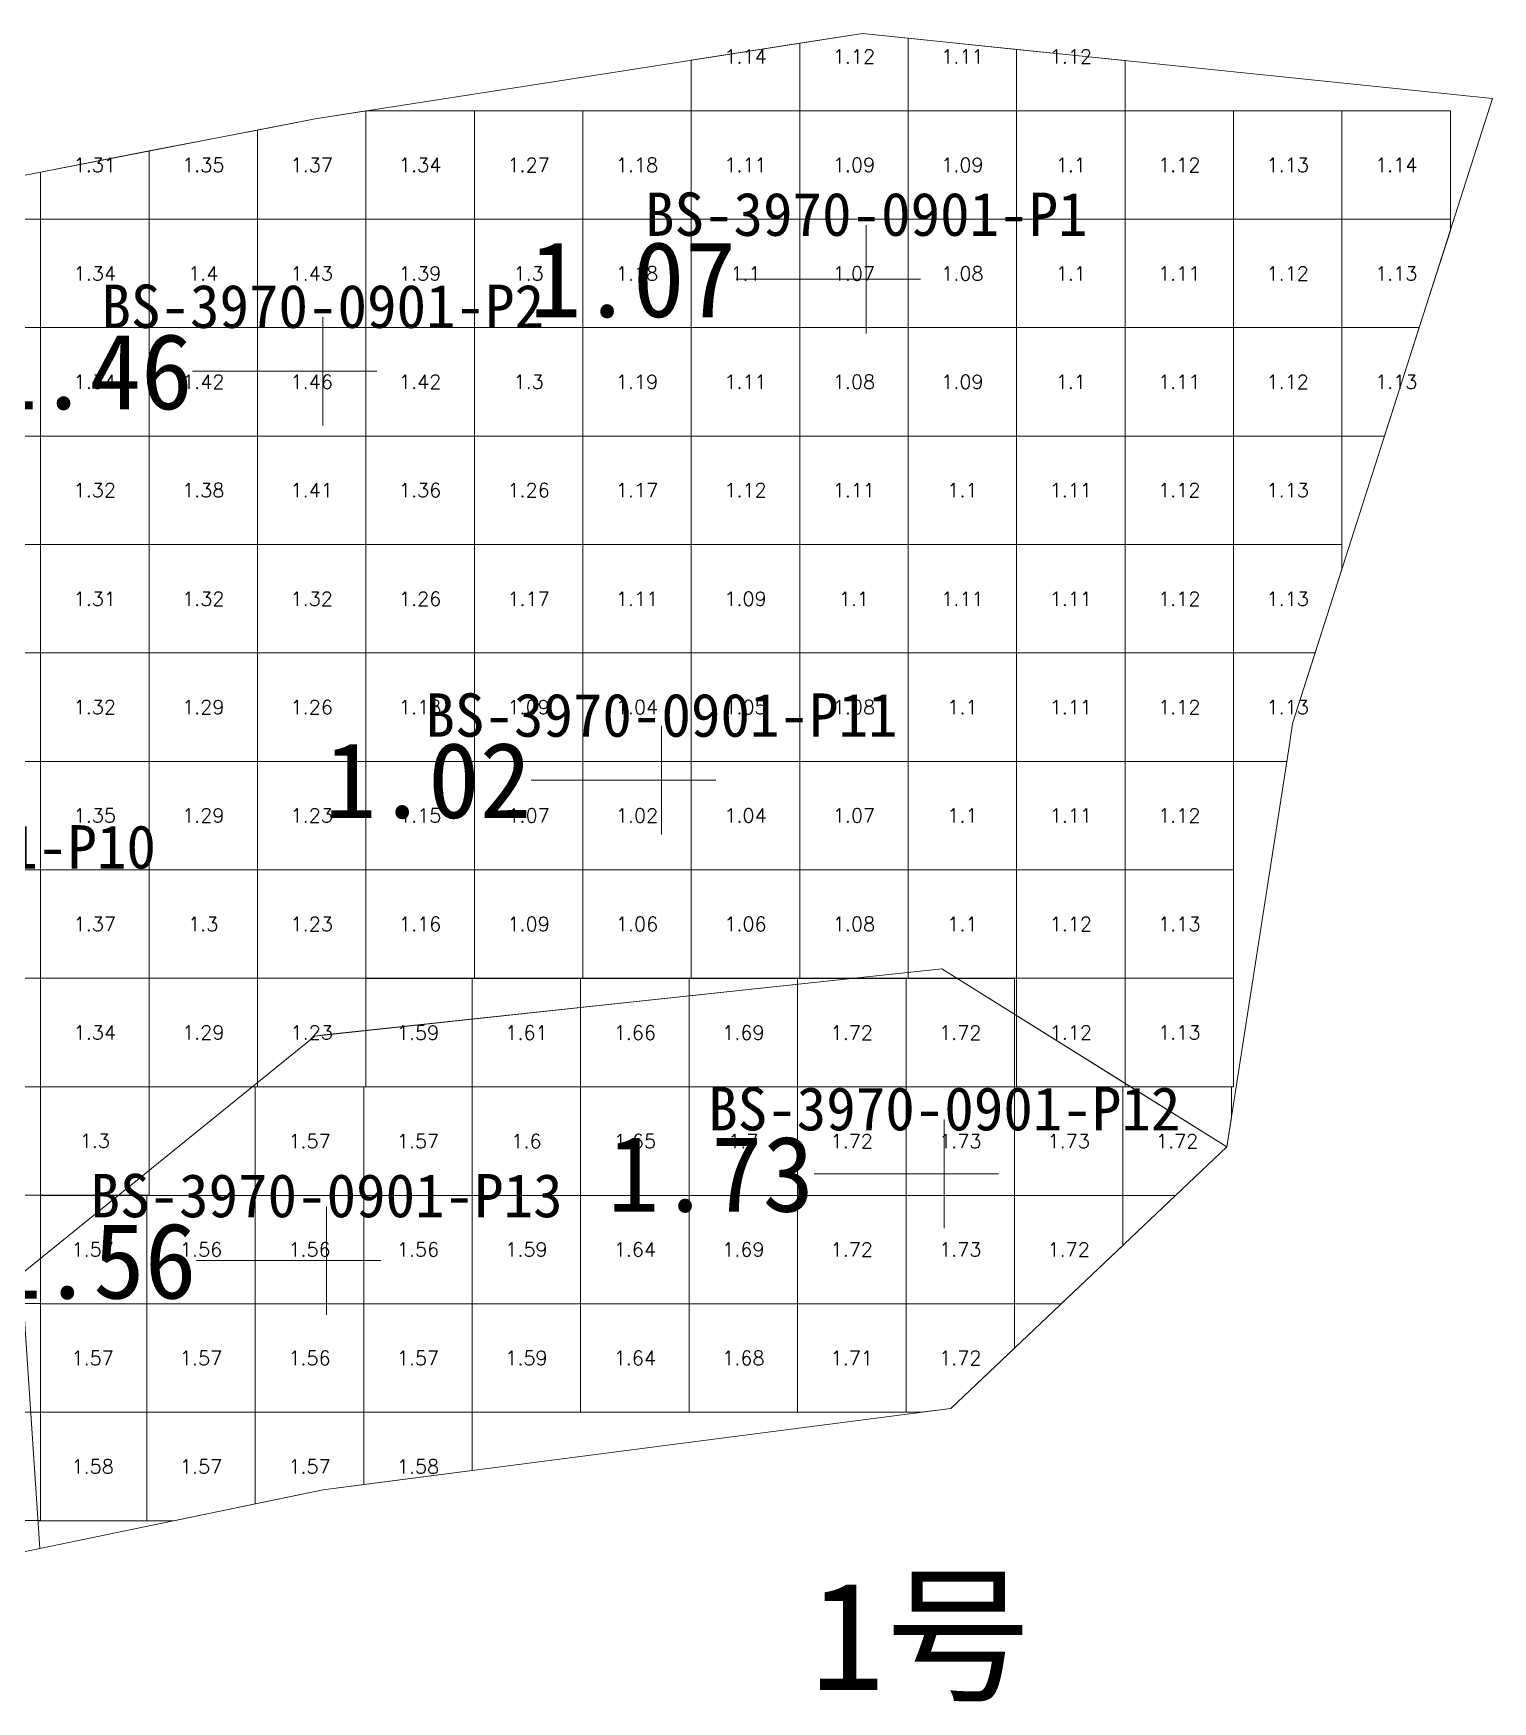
# Model space of a CAD drawing. Header units: inches. Extents: x 469937.7 to 469980.6, y 4349683.5 to 4349704.7.
# Drawn here: x 469967.13 to 469980.59, y 4349689.26 to 4349704.65 of the extents above; entities that cross this region are included whole.
import ezdxf
from ezdxf.enums import TextEntityAlignment as Align

# ---------------------------------------------------------------- set-up
doc = ezdxf.new("R2010")
doc.units = ezdxf.units.IN
doc.header["$MEASUREMENT"] = 0
for name, color, linetype, lineweight in [('1.000-1.500', 7, 'Continuous', 0), ('1.500-3.000', 7, 'Continuous', 0), ('孔口文字', 7, 'Continuous', 0), ('点', 7, 'Continuous', 0), ('爆区方格网', 7, 'Continuous', 0), ('线条', 7, 'Continuous', 0), ('钻孔', 7, 'Continuous', 0)]:
    doc.layers.add(name, color=color, linetype=linetype, lineweight=lineweight)
doc.styles.add('3dmine_textStyle_1', font='txt.shx', dxfattribs={"height": 1, "bigfont": 'gbcbig.shx'})
doc.styles.add('3dmine_textStyle_2', font='宋体.ttf', dxfattribs={"height": 1})
doc.styles.add('3dmine_textStyle_3', font='simsunb.ttf', dxfattribs={"height": 1})

msp = doc.modelspace()

# ---------------------------------------------------------------- hatches: boundary and pattern name
at = {"layer": '钻孔', "linetype": 'Continuous', "lineweight": 0, "true_color": 0x0000ff, "extrusion": (0, 1, 0)}
for points in [[(-469975.811, 3960.082), (-469974.811, 3960.082), (-469974.811, 3970.082), (-469975.811, 3970.082)], [(-469970.799, 3959.985), (-469969.799, 3959.985), (-469969.799, 3969.985), (-469970.799, 3969.985)], [(-469973.922, 3959.964), (-469972.922, 3959.964), (-469972.922, 3969.964), (-469973.922, 3969.964)]]:
    msp.add_hatch(color=5, dxfattribs=at).paths.add_polyline_path(points, flags=0)
at = {"layer": '钻孔', "linetype": 'Continuous', "lineweight": 0, "true_color": 0xff0000, "extrusion": (0, 1, 0)}
for points in [[(-469976.53, 3960.001), (-469975.53, 3960.001), (-469975.53, 3970.001), (-469976.53, 3970.001)], [(-469970.834, 3960.114), (-469969.834, 3960.114), (-469969.834, 3970.114), (-469970.834, 3970.114)]]:
    msp.add_hatch(color=1, dxfattribs=at).paths.add_polyline_path(points, flags=0)

# ---------------------------------------------------------------- linework, layer by layer
at = {"layer": '1.000-1.500', "color": 5, "linetype": 'Continuous', "lineweight": 0, "true_color": 0x0000ff}
msp.add_lwpolyline([(469980.586, 4349704.045), (469978.742, 4349698.281), (469978.712, 4349698.088), (469978.134, 4349694.377), (469976.821, 4349695.198), (469975.507, 4349696.019), (469969.813, 4349695.41), (469969.727, 4349695.4), (469967.021, 4349693.208), (469967.03, 4349693.066), (469967.189, 4349690.675), (469963.589, 4349689.93), (469959.281, 4349692.782), (469961.312, 4349695.804), (469960.559, 4349696.43), (469955.176, 4349700.908), (469959.333, 4349701.779), (469963.489, 4349702.65), (469966.331, 4349703.2), (469966.61, 4349703.254), (469969.73, 4349703.858), (469971.924, 4349704.201), (469974.777, 4349704.646), (469980.586, 4349704.045)], dxfattribs=at)
at = {"layer": '1.500-3.000', "color": 1, "linetype": 'Continuous', "lineweight": 0, "true_color": 0xff0000}
msp.add_lwpolyline([(469978.134, 4349694.377), (469975.589, 4349691.966), (469972.978, 4349691.627), (469972.696, 4349691.591), (469969.803, 4349691.216), (469967.189, 4349690.675), (469967.021, 4349693.208), (469969.727, 4349695.4), (469972.407, 4349695.687), (469975.507, 4349696.019), (469978.134, 4349694.377)], dxfattribs=at)
at = {"layer": '点', "color": 138, "linetype": 'Continuous', "lineweight": 0, "true_color": 0x004c4c}
for points, elevation in [([(469974.811, 4349701.879), (469974.811, 4349702.879)], 3970.082), ([(469975.311, 4349702.379), (469974.311, 4349702.379)], 3970.082), ([(469969.799, 4349701.03), (469969.799, 4349702.03)], 3969.985), ([(469970.299, 4349701.53), (469969.299, 4349701.53)], 3969.985), ([(469972.922, 4349697.26), (469972.922, 4349698.26)], 3969.964), ([(469973.422, 4349697.76), (469972.422, 4349697.76)], 3969.964), ([(469975.53, 4349693.63), (469975.53, 4349694.63)], 3970.001), ([(469976.03, 4349694.13), (469975.03, 4349694.13)], 3970.001), ([(469969.834, 4349692.829), (469969.834, 4349693.829)], 3970.114), ([(469970.334, 4349693.329), (469969.334, 4349693.329)], 3970.114)]:
    msp.add_lwpolyline(points, dxfattribs=dict(at, elevation=elevation))
at = {"layer": '爆区方格网', "color": 5, "linetype": 'Continuous', "lineweight": 0, "true_color": 0x0000ff, "elevation": 3969.867}
for points in [[(469974.197, 4349703.933), (469973.197, 4349703.933), (469973.197, 4349704.4), (469974.197, 4349704.556), (469974.197, 4349703.933)], [(469975.197, 4349704.603), (469975.197, 4349703.933), (469974.197, 4349703.933), (469974.197, 4349704.556), (469974.777, 4349704.646), (469975.197, 4349704.603)], [(469976.197, 4349704.499), (469976.197, 4349703.933), (469975.197, 4349703.933), (469975.197, 4349704.603), (469976.197, 4349704.499)], [(469977.197, 4349704.396), (469977.197, 4349703.933), (469976.197, 4349703.933), (469976.197, 4349704.499), (469977.197, 4349704.396)], [(469970.197, 4349702.933), (469969.197, 4349702.933), (469969.197, 4349703.755), (469969.73, 4349703.858), (469970.197, 4349703.931), (469970.197, 4349702.933)], [(469971.197, 4349702.933), (469970.197, 4349702.933), (469970.197, 4349703.931), (469970.206, 4349703.933), (469971.197, 4349703.933), (469971.197, 4349702.933)], [(469972.197, 4349702.933), (469971.197, 4349702.933), (469971.197, 4349703.933), (469972.197, 4349703.933), (469972.197, 4349702.933)], [(469973.197, 4349702.933), (469972.197, 4349702.933), (469972.197, 4349703.933), (469973.197, 4349703.933), (469973.197, 4349702.933)], [(469974.197, 4349702.933), (469973.197, 4349702.933), (469973.197, 4349703.933), (469974.197, 4349703.933), (469974.197, 4349702.933)], [(469975.197, 4349702.933), (469974.197, 4349702.933), (469974.197, 4349703.933), (469975.197, 4349703.933), (469975.197, 4349702.933)], [(469976.197, 4349702.933), (469975.197, 4349702.933), (469975.197, 4349703.933), (469976.197, 4349703.933), (469976.197, 4349702.933)], [(469977.197, 4349702.933), (469976.197, 4349702.933), (469976.197, 4349703.933), (469977.197, 4349703.933), (469977.197, 4349702.933)], [(469978.197, 4349702.933), (469977.197, 4349702.933), (469977.197, 4349703.933), (469978.197, 4349703.933), (469978.197, 4349702.933)], [(469979.197, 4349702.933), (469978.197, 4349702.933), (469978.197, 4349703.933), (469979.197, 4349703.933), (469979.197, 4349702.933)], [(469980.197, 4349702.933), (469979.197, 4349702.933), (469979.197, 4349703.933), (469980.197, 4349703.933), (469980.197, 4349702.933)], [(469969.197, 4349702.933), (469968.197, 4349702.933), (469968.197, 4349703.562), (469969.197, 4349703.755), (469969.197, 4349702.933)], [(469968.197, 4349702.933), (469967.197, 4349702.933), (469967.197, 4349703.368), (469968.197, 4349703.562), (469968.197, 4349702.933)], [(469967.197, 4349701.933), (469966.197, 4349701.933), (469966.197, 4349702.933), (469967.197, 4349702.933), (469967.197, 4349701.933)], [(469968.197, 4349701.933), (469967.197, 4349701.933), (469967.197, 4349702.933), (469968.197, 4349702.933), (469968.197, 4349701.933)], [(469969.197, 4349701.933), (469968.197, 4349701.933), (469968.197, 4349702.933), (469969.197, 4349702.933), (469969.197, 4349701.933)], [(469970.197, 4349701.933), (469969.197, 4349701.933), (469969.197, 4349702.933), (469970.197, 4349702.933), (469970.197, 4349701.933)], [(469971.197, 4349701.933), (469970.197, 4349701.933), (469970.197, 4349702.933), (469971.197, 4349702.933), (469971.197, 4349701.933)], [(469972.197, 4349701.933), (469971.197, 4349701.933), (469971.197, 4349702.933), (469972.197, 4349702.933), (469972.197, 4349701.933)], [(469973.197, 4349701.933), (469972.197, 4349701.933), (469972.197, 4349702.933), (469973.197, 4349702.933), (469973.197, 4349701.933)], [(469974.197, 4349701.933), (469973.197, 4349701.933), (469973.197, 4349702.933), (469974.197, 4349702.933), (469974.197, 4349701.933)], [(469975.197, 4349701.933), (469974.197, 4349701.933), (469974.197, 4349702.933), (469975.197, 4349702.933), (469975.197, 4349701.933)], [(469976.197, 4349701.933), (469975.197, 4349701.933), (469975.197, 4349702.933), (469976.197, 4349702.933), (469976.197, 4349701.933)], [(469977.197, 4349701.933), (469976.197, 4349701.933), (469976.197, 4349702.933), (469977.197, 4349702.933), (469977.197, 4349701.933)], [(469978.197, 4349701.933), (469977.197, 4349701.933), (469977.197, 4349702.933), (469978.197, 4349702.933), (469978.197, 4349701.933)], [(469979.197, 4349701.933), (469978.197, 4349701.933), (469978.197, 4349702.933), (469979.197, 4349702.933), (469979.197, 4349701.933)], [(469980.197, 4349702.829), (469979.91, 4349701.933), (469979.197, 4349701.933), (469979.197, 4349702.933), (469980.197, 4349702.933), (469980.197, 4349702.829)], [(469967.197, 4349700.933), (469966.197, 4349700.933), (469966.197, 4349701.933), (469967.197, 4349701.933), (469967.197, 4349700.933)], [(469968.197, 4349700.933), (469967.197, 4349700.933), (469967.197, 4349701.933), (469968.197, 4349701.933), (469968.197, 4349700.933)], [(469969.197, 4349700.933), (469968.197, 4349700.933), (469968.197, 4349701.933), (469969.197, 4349701.933), (469969.197, 4349700.933)], [(469970.197, 4349700.933), (469969.197, 4349700.933), (469969.197, 4349701.933), (469970.197, 4349701.933), (469970.197, 4349700.933)], [(469971.197, 4349700.933), (469970.197, 4349700.933), (469970.197, 4349701.933), (469971.197, 4349701.933), (469971.197, 4349700.933)], [(469972.197, 4349700.933), (469971.197, 4349700.933), (469971.197, 4349701.933), (469972.197, 4349701.933), (469972.197, 4349700.933)], [(469973.197, 4349700.933), (469972.197, 4349700.933), (469972.197, 4349701.933), (469973.197, 4349701.933), (469973.197, 4349700.933)], [(469974.197, 4349700.933), (469973.197, 4349700.933), (469973.197, 4349701.933), (469974.197, 4349701.933), (469974.197, 4349700.933)], [(469975.197, 4349700.933), (469974.197, 4349700.933), (469974.197, 4349701.933), (469975.197, 4349701.933), (469975.197, 4349700.933)], [(469976.197, 4349700.933), (469975.197, 4349700.933), (469975.197, 4349701.933), (469976.197, 4349701.933), (469976.197, 4349700.933)], [(469977.197, 4349700.933), (469976.197, 4349700.933), (469976.197, 4349701.933), (469977.197, 4349701.933), (469977.197, 4349700.933)], [(469978.197, 4349700.933), (469977.197, 4349700.933), (469977.197, 4349701.933), (469978.197, 4349701.933), (469978.197, 4349700.933)], [(469979.197, 4349700.933), (469978.197, 4349700.933), (469978.197, 4349701.933), (469979.197, 4349701.933), (469979.197, 4349700.933)], [(469979.59, 4349700.933), (469979.197, 4349700.933), (469979.197, 4349701.933), (469979.91, 4349701.933), (469979.59, 4349700.933)], [(469967.197, 4349699.933), (469966.197, 4349699.933), (469966.197, 4349700.933), (469967.197, 4349700.933), (469967.197, 4349699.933)], [(469968.197, 4349699.933), (469967.197, 4349699.933), (469967.197, 4349700.933), (469968.197, 4349700.933), (469968.197, 4349699.933)], [(469969.197, 4349699.933), (469968.197, 4349699.933), (469968.197, 4349700.933), (469969.197, 4349700.933), (469969.197, 4349699.933)], [(469970.197, 4349699.933), (469969.197, 4349699.933), (469969.197, 4349700.933), (469970.197, 4349700.933), (469970.197, 4349699.933)], [(469971.197, 4349699.933), (469970.197, 4349699.933), (469970.197, 4349700.933), (469971.197, 4349700.933), (469971.197, 4349699.933)], [(469972.197, 4349699.933), (469971.197, 4349699.933), (469971.197, 4349700.933), (469972.197, 4349700.933), (469972.197, 4349699.933)], [(469973.197, 4349699.933), (469972.197, 4349699.933), (469972.197, 4349700.933), (469973.197, 4349700.933), (469973.197, 4349699.933)], [(469974.197, 4349699.933), (469973.197, 4349699.933), (469973.197, 4349700.933), (469974.197, 4349700.933), (469974.197, 4349699.933)], [(469975.197, 4349699.933), (469974.197, 4349699.933), (469974.197, 4349700.933), (469975.197, 4349700.933), (469975.197, 4349699.933)], [(469976.197, 4349699.933), (469975.197, 4349699.933), (469975.197, 4349700.933), (469976.197, 4349700.933), (469976.197, 4349699.933)], [(469977.197, 4349699.933), (469976.197, 4349699.933), (469976.197, 4349700.933), (469977.197, 4349700.933), (469977.197, 4349699.933)], [(469978.197, 4349699.933), (469977.197, 4349699.933), (469977.197, 4349700.933), (469978.197, 4349700.933), (469978.197, 4349699.933)], [(469979.197, 4349699.933), (469978.197, 4349699.933), (469978.197, 4349700.933), (469979.197, 4349700.933), (469979.197, 4349699.933)], [(469967.197, 4349698.933), (469966.197, 4349698.933), (469966.197, 4349699.933), (469967.197, 4349699.933), (469967.197, 4349698.933)], [(469968.197, 4349698.933), (469967.197, 4349698.933), (469967.197, 4349699.933), (469968.197, 4349699.933), (469968.197, 4349698.933)], [(469969.197, 4349698.933), (469968.197, 4349698.933), (469968.197, 4349699.933), (469969.197, 4349699.933), (469969.197, 4349698.933)], [(469970.197, 4349698.933), (469969.197, 4349698.933), (469969.197, 4349699.933), (469970.197, 4349699.933), (469970.197, 4349698.933)], [(469971.197, 4349698.933), (469970.197, 4349698.933), (469970.197, 4349699.933), (469971.197, 4349699.933), (469971.197, 4349698.933)], [(469972.197, 4349698.933), (469971.197, 4349698.933), (469971.197, 4349699.933), (469972.197, 4349699.933), (469972.197, 4349698.933)], [(469973.197, 4349698.933), (469972.197, 4349698.933), (469972.197, 4349699.933), (469973.197, 4349699.933), (469973.197, 4349698.933)], [(469974.197, 4349698.933), (469973.197, 4349698.933), (469973.197, 4349699.933), (469974.197, 4349699.933), (469974.197, 4349698.933)], [(469975.197, 4349698.933), (469974.197, 4349698.933), (469974.197, 4349699.933), (469975.197, 4349699.933), (469975.197, 4349698.933)], [(469976.197, 4349698.933), (469975.197, 4349698.933), (469975.197, 4349699.933), (469976.197, 4349699.933), (469976.197, 4349698.933)], [(469977.197, 4349698.933), (469976.197, 4349698.933), (469976.197, 4349699.933), (469977.197, 4349699.933), (469977.197, 4349698.933)], [(469978.197, 4349698.933), (469977.197, 4349698.933), (469977.197, 4349699.933), (469978.197, 4349699.933), (469978.197, 4349698.933)], [(469979.197, 4349699.704), (469978.95, 4349698.933), (469978.197, 4349698.933), (469978.197, 4349699.933), (469979.197, 4349699.933), (469979.197, 4349699.704)], [(469967.197, 4349697.933), (469966.197, 4349697.933), (469966.197, 4349698.933), (469967.197, 4349698.933), (469967.197, 4349697.933)], [(469968.197, 4349697.933), (469967.197, 4349697.933), (469967.197, 4349698.933), (469968.197, 4349698.933), (469968.197, 4349697.933)], [(469969.197, 4349697.933), (469968.197, 4349697.933), (469968.197, 4349698.933), (469969.197, 4349698.933), (469969.197, 4349697.933)], [(469970.197, 4349697.933), (469969.197, 4349697.933), (469969.197, 4349698.933), (469970.197, 4349698.933), (469970.197, 4349697.933)], [(469971.197, 4349697.933), (469970.197, 4349697.933), (469970.197, 4349698.933), (469971.197, 4349698.933), (469971.197, 4349697.933)], [(469972.197, 4349697.933), (469971.197, 4349697.933), (469971.197, 4349698.933), (469972.197, 4349698.933), (469972.197, 4349697.933)], [(469973.197, 4349697.933), (469972.197, 4349697.933), (469972.197, 4349698.933), (469973.197, 4349698.933), (469973.197, 4349697.933)], [(469974.197, 4349697.933), (469973.197, 4349697.933), (469973.197, 4349698.933), (469974.197, 4349698.933), (469974.197, 4349697.933)], [(469975.197, 4349697.933), (469974.197, 4349697.933), (469974.197, 4349698.933), (469975.197, 4349698.933), (469975.197, 4349697.933)], [(469976.197, 4349697.933), (469975.197, 4349697.933), (469975.197, 4349698.933), (469976.197, 4349698.933), (469976.197, 4349697.933)], [(469977.197, 4349697.933), (469976.197, 4349697.933), (469976.197, 4349698.933), (469977.197, 4349698.933), (469977.197, 4349697.933)], [(469978.197, 4349697.933), (469977.197, 4349697.933), (469977.197, 4349698.933), (469978.197, 4349698.933), (469978.197, 4349697.933)], [(469978.742, 4349698.281), (469978.712, 4349698.088), (469978.688, 4349697.933), (469978.197, 4349697.933), (469978.197, 4349698.933), (469978.95, 4349698.933), (469978.742, 4349698.281)], [(469967.197, 4349696.933), (469966.197, 4349696.933), (469966.197, 4349697.933), (469967.197, 4349697.933), (469967.197, 4349696.933)], [(469968.197, 4349696.933), (469967.197, 4349696.933), (469967.197, 4349697.933), (469968.197, 4349697.933), (469968.197, 4349696.933)], [(469969.197, 4349696.933), (469968.197, 4349696.933), (469968.197, 4349697.933), (469969.197, 4349697.933), (469969.197, 4349696.933)], [(469970.197, 4349696.933), (469969.197, 4349696.933), (469969.197, 4349697.933), (469970.197, 4349697.933), (469970.197, 4349696.933)], [(469971.197, 4349696.933), (469970.197, 4349696.933), (469970.197, 4349697.933), (469971.197, 4349697.933), (469971.197, 4349696.933)], [(469972.197, 4349696.933), (469971.197, 4349696.933), (469971.197, 4349697.933), (469972.197, 4349697.933), (469972.197, 4349696.933)], [(469973.197, 4349696.933), (469972.197, 4349696.933), (469972.197, 4349697.933), (469973.197, 4349697.933), (469973.197, 4349696.933)], [(469974.197, 4349696.933), (469973.197, 4349696.933), (469973.197, 4349697.933), (469974.197, 4349697.933), (469974.197, 4349696.933)], [(469975.197, 4349696.933), (469974.197, 4349696.933), (469974.197, 4349697.933), (469975.197, 4349697.933), (469975.197, 4349696.933)], [(469976.197, 4349696.933), (469975.197, 4349696.933), (469975.197, 4349697.933), (469976.197, 4349697.933), (469976.197, 4349696.933)], [(469977.197, 4349696.933), (469976.197, 4349696.933), (469976.197, 4349697.933), (469977.197, 4349697.933), (469977.197, 4349696.933)], [(469978.197, 4349696.933), (469977.197, 4349696.933), (469977.197, 4349697.933), (469978.197, 4349697.933), (469978.197, 4349696.933)], [(469967.197, 4349695.933), (469966.197, 4349695.933), (469966.197, 4349696.933), (469967.197, 4349696.933), (469967.197, 4349695.933)], [(469968.197, 4349695.933), (469967.197, 4349695.933), (469967.197, 4349696.933), (469968.197, 4349696.933), (469968.197, 4349695.933)], [(469969.197, 4349695.933), (469968.197, 4349695.933), (469968.197, 4349696.933), (469969.197, 4349696.933), (469969.197, 4349695.933)], [(469970.197, 4349695.933), (469969.197, 4349695.933), (469969.197, 4349696.933), (469970.197, 4349696.933), (469970.197, 4349695.933)], [(469971.197, 4349695.933), (469970.197, 4349695.933), (469970.197, 4349696.933), (469971.197, 4349696.933), (469971.197, 4349695.933)], [(469972.197, 4349695.933), (469971.197, 4349695.933), (469971.197, 4349696.933), (469972.197, 4349696.933), (469972.197, 4349695.933)], [(469973.197, 4349695.933), (469972.197, 4349695.933), (469972.197, 4349696.933), (469973.197, 4349696.933), (469973.197, 4349695.933)], [(469974.197, 4349695.933), (469973.197, 4349695.933), (469973.197, 4349696.933), (469974.197, 4349696.933), (469974.197, 4349695.933)], [(469975.197, 4349695.933), (469974.197, 4349695.933), (469974.197, 4349696.933), (469975.197, 4349696.933), (469975.197, 4349695.933)], [(469976.197, 4349695.933), (469975.197, 4349695.933), (469975.197, 4349696.933), (469976.197, 4349696.933), (469976.197, 4349695.933)], [(469977.197, 4349695.933), (469976.197, 4349695.933), (469976.197, 4349696.933), (469977.197, 4349696.933), (469977.197, 4349695.933)], [(469978.197, 4349695.933), (469977.197, 4349695.933), (469977.197, 4349696.933), (469978.197, 4349696.933), (469978.197, 4349695.933)], [(469967.197, 4349694.933), (469966.197, 4349694.933), (469966.197, 4349695.933), (469967.197, 4349695.933), (469967.197, 4349694.933)], [(469968.197, 4349694.933), (469967.197, 4349694.933), (469967.197, 4349695.933), (469968.197, 4349695.933), (469968.197, 4349694.933)], [(469969.197, 4349694.933), (469968.197, 4349694.933), (469968.197, 4349695.933), (469969.197, 4349695.933), (469969.197, 4349694.933)], [(469970.197, 4349694.933), (469969.197, 4349694.933), (469969.197, 4349695.933), (469970.197, 4349695.933), (469970.197, 4349694.933)], [(469977.197, 4349694.963), (469976.821, 4349695.198), (469977.197, 4349694.963), (469977.197, 4349694.933), (469976.197, 4349694.933), (469976.197, 4349695.933), (469977.197, 4349695.933), (469977.197, 4349694.963)], [(469978.197, 4349694.933), (469977.245, 4349694.933), (469977.197, 4349694.963), (469977.197, 4349695.933), (469978.197, 4349695.933), (469978.197, 4349694.933)], [(469969.813, 4349695.41), (469969.813, 4349695.41), (469969.727, 4349695.4), (469969.813, 4349695.41)], [(469967.197, 4349693.933), (469966.197, 4349693.933), (469966.197, 4349694.933), (469967.197, 4349694.933), (469967.197, 4349693.933)], [(469968.197, 4349693.933), (469967.197, 4349693.933), (469967.197, 4349694.933), (469968.197, 4349694.933), (469968.197, 4349693.933)], [(469977.245, 4349694.933), (469977.197, 4349694.933), (469977.197, 4349694.963), (469977.245, 4349694.933)], [(469967.197, 4349692.933), (469966.197, 4349692.933), (469966.197, 4349693.933), (469967.197, 4349693.933), (469967.197, 4349692.933)], [(469967.197, 4349691.933), (469966.197, 4349691.933), (469966.197, 4349692.933), (469967.197, 4349692.933), (469967.197, 4349691.933)], [(469967.197, 4349690.933), (469966.197, 4349690.933), (469966.197, 4349691.933), (469967.197, 4349691.933), (469967.197, 4349690.933)]]:
    msp.add_lwpolyline(points, dxfattribs=at)
at = {"layer": '爆区方格网', "color": 1, "linetype": 'Continuous', "lineweight": 0, "true_color": 0xff0000, "elevation": 3970.114}
for points in [[(469971.177, 4349694.931), (469970.177, 4349694.931), (469970.177, 4349694.933), (469970.197, 4349694.933), (469970.197, 4349695.931), (469971.177, 4349695.931), (469971.177, 4349694.931)], [(469972.177, 4349694.931), (469971.177, 4349694.931), (469971.177, 4349695.931), (469972.177, 4349695.931), (469972.177, 4349694.931)], [(469973.177, 4349694.931), (469972.177, 4349694.931), (469972.177, 4349695.931), (469973.177, 4349695.931), (469973.177, 4349694.931)], [(469974.177, 4349694.931), (469973.177, 4349694.931), (469973.177, 4349695.931), (469974.177, 4349695.931), (469974.177, 4349694.931)], [(469975.177, 4349694.931), (469974.177, 4349694.931), (469974.177, 4349695.931), (469975.177, 4349695.931), (469975.177, 4349694.931)], [(469976.177, 4349694.931), (469975.177, 4349694.931), (469975.177, 4349695.931), (469976.177, 4349695.931), (469976.177, 4349694.931)], [(469970.177, 4349693.931), (469969.177, 4349693.931), (469969.177, 4349694.931), (469970.177, 4349694.931), (469970.177, 4349693.931)], [(469971.177, 4349693.931), (469970.177, 4349693.931), (469970.177, 4349694.931), (469971.177, 4349694.931), (469971.177, 4349693.931)], [(469972.177, 4349693.931), (469971.177, 4349693.931), (469971.177, 4349694.931), (469972.177, 4349694.931), (469972.177, 4349693.931)], [(469973.177, 4349693.931), (469972.177, 4349693.931), (469972.177, 4349694.931), (469973.177, 4349694.931), (469973.177, 4349693.931)], [(469974.177, 4349693.931), (469973.177, 4349693.931), (469973.177, 4349694.931), (469974.177, 4349694.931), (469974.177, 4349693.931)], [(469975.177, 4349693.931), (469974.177, 4349693.931), (469974.177, 4349694.931), (469975.177, 4349694.931), (469975.177, 4349693.931)], [(469976.177, 4349693.931), (469975.177, 4349693.931), (469975.177, 4349694.931), (469976.177, 4349694.931), (469976.177, 4349693.931)], [(469977.177, 4349693.931), (469976.177, 4349693.931), (469976.177, 4349694.931), (469977.177, 4349694.931), (469977.177, 4349693.931)], [(469978.134, 4349694.377), (469977.663, 4349693.931), (469977.177, 4349693.931), (469977.177, 4349694.931), (469977.248, 4349694.931), (469978.134, 4349694.377)], [(469978.177, 4349694.65), (469978.134, 4349694.377), (469977.248, 4349694.931), (469978.177, 4349694.931), (469978.177, 4349694.65)], [(469968.177, 4349692.931), (469967.197, 4349692.931), (469967.197, 4349692.933), (469967.197, 4349693.931), (469968.177, 4349693.931), (469968.177, 4349692.931)], [(469969.177, 4349692.931), (469968.177, 4349692.931), (469968.177, 4349693.931), (469969.177, 4349693.931), (469969.177, 4349692.931)], [(469970.177, 4349692.931), (469969.177, 4349692.931), (469969.177, 4349693.931), (469970.177, 4349693.931), (469970.177, 4349692.931)], [(469971.177, 4349692.931), (469970.177, 4349692.931), (469970.177, 4349693.931), (469971.177, 4349693.931), (469971.177, 4349692.931)], [(469972.177, 4349692.931), (469971.177, 4349692.931), (469971.177, 4349693.931), (469972.177, 4349693.931), (469972.177, 4349692.931)], [(469973.177, 4349692.931), (469972.177, 4349692.931), (469972.177, 4349693.931), (469973.177, 4349693.931), (469973.177, 4349692.931)], [(469974.177, 4349692.931), (469973.177, 4349692.931), (469973.177, 4349693.931), (469974.177, 4349693.931), (469974.177, 4349692.931)], [(469975.177, 4349692.931), (469974.177, 4349692.931), (469974.177, 4349693.931), (469975.177, 4349693.931), (469975.177, 4349692.931)], [(469976.177, 4349692.931), (469975.177, 4349692.931), (469975.177, 4349693.931), (469976.177, 4349693.931), (469976.177, 4349692.931)], [(469977.177, 4349693.47), (469976.607, 4349692.931), (469976.177, 4349692.931), (469976.177, 4349693.931), (469977.177, 4349693.931), (469977.177, 4349693.47)], [(469968.177, 4349691.931), (469967.197, 4349691.931), (469967.197, 4349691.933), (469967.197, 4349692.931), (469968.177, 4349692.931), (469968.177, 4349691.931)], [(469969.177, 4349691.931), (469968.177, 4349691.931), (469968.177, 4349692.931), (469969.177, 4349692.931), (469969.177, 4349691.931)], [(469970.177, 4349691.931), (469969.177, 4349691.931), (469969.177, 4349692.931), (469970.177, 4349692.931), (469970.177, 4349691.931)], [(469971.177, 4349691.931), (469970.177, 4349691.931), (469970.177, 4349692.931), (469971.177, 4349692.931), (469971.177, 4349691.931)], [(469972.177, 4349691.931), (469971.177, 4349691.931), (469971.177, 4349692.931), (469972.177, 4349692.931), (469972.177, 4349691.931)], [(469973.177, 4349691.931), (469972.177, 4349691.931), (469972.177, 4349692.931), (469973.177, 4349692.931), (469973.177, 4349691.931)], [(469974.177, 4349691.931), (469973.177, 4349691.931), (469973.177, 4349692.931), (469974.177, 4349692.931), (469974.177, 4349691.931)], [(469975.177, 4349691.931), (469974.177, 4349691.931), (469974.177, 4349692.931), (469975.177, 4349692.931), (469975.177, 4349691.931)], [(469976.177, 4349692.523), (469975.589, 4349691.966), (469975.318, 4349691.931), (469975.177, 4349691.931), (469975.177, 4349692.931), (469976.177, 4349692.931), (469976.177, 4349692.523)], [(469968.177, 4349690.931), (469967.177, 4349690.931), (469967.177, 4349690.933), (469967.197, 4349690.933), (469967.197, 4349691.931), (469968.177, 4349691.931), (469968.177, 4349690.931)], [(469969.177, 4349691.086), (469968.425, 4349690.931), (469968.177, 4349690.931), (469968.177, 4349691.931), (469969.177, 4349691.931), (469969.177, 4349691.086)], [(469970.177, 4349691.264), (469969.803, 4349691.216), (469969.177, 4349691.086), (469969.177, 4349691.931), (469970.177, 4349691.931), (469970.177, 4349691.264)], [(469971.177, 4349691.394), (469970.177, 4349691.264), (469970.177, 4349691.931), (469971.177, 4349691.931), (469971.177, 4349691.394)]]:
    msp.add_lwpolyline(points, dxfattribs=at)
at = {"layer": '线条', "color": 138, "linetype": 'Continuous', "lineweight": 0, "true_color": 0x004c4c}
for points, elevation in [([(469974.811, 4349702.379), (469974.811, 4349702.379), (469974.811, 4349702.379)], 3970.082), ([(469969.799, 4349701.53), (469969.799, 4349701.53), (469969.799, 4349701.53)], 3969.985), ([(469972.922, 4349697.76), (469972.922, 4349697.76), (469972.922, 4349697.76)], 3969.964), ([(469975.53, 4349694.13), (469975.53, 4349694.13), (469975.53, 4349694.13)], 3970.001), ([(469969.834, 4349693.329), (469969.834, 4349693.329), (469969.834, 4349693.329)], 3970.114)]:
    msp.add_lwpolyline(points, dxfattribs=dict(at, elevation=elevation))
at = {"layer": '钻孔', "color": 5, "linetype": 'Continuous', "lineweight": 0, "true_color": 0x0000ff}
for points, elevation in [([(469974.811, 4349702.379), (469973.611, 4349702.379)], 3970.082), ([(469974.811, 4349702.379), (469973.611, 4349702.379)], 3960.082), ([(469969.799, 4349701.53), (469968.599, 4349701.53)], 3969.985), ([(469969.799, 4349701.53), (469968.599, 4349701.53)], 3959.985), ([(469972.922, 4349697.76), (469971.722, 4349697.76)], 3969.964), ([(469972.922, 4349697.76), (469971.722, 4349697.76)], 3959.964)]:
    msp.add_lwpolyline(points, dxfattribs=dict(at, elevation=elevation))
at = {"layer": '钻孔', "color": 1, "linetype": 'Continuous', "lineweight": 0, "true_color": 0xff0000}
for points, elevation in [([(469975.53, 4349694.13), (469974.33, 4349694.13)], 3970.001), ([(469975.53, 4349694.13), (469974.33, 4349694.13)], 3960.001), ([(469969.834, 4349693.329), (469968.634, 4349693.329)], 3970.114), ([(469969.834, 4349693.329), (469968.634, 4349693.329)], 3960.114)]:
    msp.add_lwpolyline(points, dxfattribs=dict(at, elevation=elevation))

# ---------------------------------------------------------------- texts
at = {"color": 5, "linetype": 'Continuous', "lineweight": 0, "true_color": 0x0000ff, "style": '3dmine_textStyle_1'}
for s, p in [('1.14', (469973.697, 4349704.433, 3969.867)), ('1.12', (469974.697, 4349704.433, 3969.867)), ('1.11', (469975.697, 4349704.433, 3969.867)), ('1.12', (469976.697, 4349704.433, 3969.867)), ('1.31', (469967.697, 4349703.433, 3969.867)), ('1.35', (469968.697, 4349703.433, 3969.867)), ('1.37', (469969.697, 4349703.433, 3969.867)), ('1.34', (469970.697, 4349703.433, 3969.867)), ('1.27', (469971.697, 4349703.433, 3969.867)), ('1.18', (469972.697, 4349703.433, 3969.867)), ('1.11', (469973.697, 4349703.433, 3969.867)), ('1.09', (469974.697, 4349703.433, 3969.867)), ('1.09', (469975.697, 4349703.433, 3969.867)), ('1.1', (469976.697, 4349703.433, 3969.867)), ('1.12', (469977.697, 4349703.433, 3969.867)), ('1.13', (469978.697, 4349703.433, 3969.867)), ('1.14', (469979.697, 4349703.433, 3969.867)), ('1.34', (469967.697, 4349702.433, 3969.867)), ('1.4', (469968.697, 4349702.433, 3969.867)), ('1.43', (469969.697, 4349702.433, 3969.867)), ('1.39', (469970.697, 4349702.433, 3969.867)), ('1.3', (469971.697, 4349702.433, 3969.867)), ('1.18', (469972.697, 4349702.433, 3969.867)), ('1.1', (469973.697, 4349702.433, 3969.867)), ('1.07', (469974.697, 4349702.433, 3969.867)), ('1.08', (469975.697, 4349702.433, 3969.867)), ('1.1', (469976.697, 4349702.433, 3969.867)), ('1.11', (469977.697, 4349702.433, 3969.867)), ('1.12', (469978.697, 4349702.433, 3969.867)), ('1.13', (469979.697, 4349702.433, 3969.867)), ('1.34', (469967.697, 4349701.433, 3969.867)), ('1.42', (469968.697, 4349701.433, 3969.867)), ('1.46', (469969.697, 4349701.433, 3969.867)), ('1.42', (469970.697, 4349701.433, 3969.867)), ('1.3', (469971.697, 4349701.433, 3969.867)), ('1.19', (469972.697, 4349701.433, 3969.867)), ('1.11', (469973.697, 4349701.433, 3969.867)), ('1.08', (469974.697, 4349701.433, 3969.867)), ('1.09', (469975.697, 4349701.433, 3969.867)), ('1.1', (469976.697, 4349701.433, 3969.867)), ('1.11', (469977.697, 4349701.433, 3969.867)), ('1.12', (469978.697, 4349701.433, 3969.867)), ('1.13', (469979.697, 4349701.433, 3969.867)), ('1.32', (469967.697, 4349700.433, 3969.867)), ('1.38', (469968.697, 4349700.433, 3969.867)), ('1.41', (469969.697, 4349700.433, 3969.867)), ('1.36', (469970.697, 4349700.433, 3969.867)), ('1.26', (469971.697, 4349700.433, 3969.867)), ('1.17', (469972.697, 4349700.433, 3969.867)), ('1.12', (469973.697, 4349700.433, 3969.867)), ('1.11', (469974.697, 4349700.433, 3969.867)), ('1.1', (469975.697, 4349700.433, 3969.867)), ('1.11', (469976.697, 4349700.433, 3969.867)), ('1.12', (469977.697, 4349700.433, 3969.867)), ('1.13', (469978.697, 4349700.433, 3969.867)), ('1.31', (469967.697, 4349699.433, 3969.867)), ('1.32', (469968.697, 4349699.433, 3969.867)), ('1.32', (469969.697, 4349699.433, 3969.867)), ('1.26', (469970.697, 4349699.433, 3969.867)), ('1.17', (469971.697, 4349699.433, 3969.867)), ('1.11', (469972.697, 4349699.433, 3969.867)), ('1.09', (469973.697, 4349699.433, 3969.867)), ('1.1', (469974.697, 4349699.433, 3969.867)), ('1.11', (469975.697, 4349699.433, 3969.867)), ('1.11', (469976.697, 4349699.433, 3969.867)), ('1.12', (469977.697, 4349699.433, 3969.867)), ('1.13', (469978.697, 4349699.433, 3969.867)), ('1.32', (469967.697, 4349698.433, 3969.867)), ('1.29', (469968.697, 4349698.433, 3969.867)), ('1.26', (469969.697, 4349698.433, 3969.867)), ('1.18', (469970.697, 4349698.433, 3969.867)), ('1.09', (469971.697, 4349698.433, 3969.867)), ('1.04', (469972.697, 4349698.433, 3969.867)), ('1.05', (469973.697, 4349698.433, 3969.867)), ('1.08', (469974.697, 4349698.433, 3969.867)), ('1.1', (469975.697, 4349698.433, 3969.867)), ('1.11', (469976.697, 4349698.433, 3969.867)), ('1.12', (469977.697, 4349698.433, 3969.867)), ('1.13', (469978.697, 4349698.433, 3969.867)), ('1.35', (469967.697, 4349697.433, 3969.867)), ('1.29', (469968.697, 4349697.433, 3969.867)), ('1.23', (469969.697, 4349697.433, 3969.867)), ('1.15', (469970.697, 4349697.433, 3969.867)), ('1.07', (469971.697, 4349697.433, 3969.867)), ('1.02', (469972.697, 4349697.433, 3969.867)), ('1.04', (469973.697, 4349697.433, 3969.867)), ('1.07', (469974.697, 4349697.433, 3969.867)), ('1.1', (469975.697, 4349697.433, 3969.867)), ('1.11', (469976.697, 4349697.433, 3969.867)), ('1.12', (469977.697, 4349697.433, 3969.867)), ('1.37', (469967.697, 4349696.433, 3969.867)), ('1.3', (469968.697, 4349696.433, 3969.867)), ('1.23', (469969.697, 4349696.433, 3969.867)), ('1.16', (469970.697, 4349696.433, 3969.867)), ('1.09', (469971.697, 4349696.433, 3969.867)), ('1.06', (469972.697, 4349696.433, 3969.867)), ('1.06', (469973.697, 4349696.433, 3969.867)), ('1.08', (469974.697, 4349696.433, 3969.867)), ('1.1', (469975.697, 4349696.433, 3969.867)), ('1.12', (469976.697, 4349696.433, 3969.867)), ('1.13', (469977.697, 4349696.433, 3969.867)), ('1.34', (469967.697, 4349695.433, 3969.867)), ('1.29', (469968.697, 4349695.433, 3969.867)), ('1.23', (469969.697, 4349695.433, 3969.867)), ('1.12', (469976.697, 4349695.433, 3969.867)), ('1.13', (469977.697, 4349695.433, 3969.867)), ('1.3', (469967.697, 4349694.433, 3969.867))]:
    msp.add_text(s, height=0.13, dxfattribs=at).set_placement(p, align=Align.MIDDLE_CENTER)
at = {"color": 1, "linetype": 'Continuous', "lineweight": 0, "true_color": 0xff0000, "style": '3dmine_textStyle_1'}
for s, p in [('1.59', (469970.677, 4349695.431, 3970.114)), ('1.61', (469971.677, 4349695.431, 3970.114)), ('1.66', (469972.677, 4349695.431, 3970.114)), ('1.69', (469973.677, 4349695.431, 3970.114)), ('1.72', (469974.677, 4349695.431, 3970.114)), ('1.72', (469975.677, 4349695.431, 3970.114)), ('1.57', (469969.677, 4349694.431, 3970.114)), ('1.57', (469970.677, 4349694.431, 3970.114)), ('1.6', (469971.677, 4349694.431, 3970.114)), ('1.65', (469972.677, 4349694.431, 3970.114)), ('1.7', (469973.677, 4349694.431, 3970.114)), ('1.72', (469974.677, 4349694.431, 3970.114)), ('1.73', (469975.677, 4349694.431, 3970.114)), ('1.73', (469976.677, 4349694.431, 3970.114)), ('1.72', (469977.677, 4349694.431, 3970.114)), ('1.57', (469967.677, 4349693.431, 3970.114)), ('1.56', (469968.677, 4349693.431, 3970.114)), ('1.56', (469969.677, 4349693.431, 3970.114)), ('1.56', (469970.677, 4349693.431, 3970.114)), ('1.59', (469971.677, 4349693.431, 3970.114)), ('1.64', (469972.677, 4349693.431, 3970.114)), ('1.69', (469973.677, 4349693.431, 3970.114)), ('1.72', (469974.677, 4349693.431, 3970.114)), ('1.73', (469975.677, 4349693.431, 3970.114)), ('1.72', (469976.677, 4349693.431, 3970.114)), ('1.57', (469967.677, 4349692.431, 3970.114)), ('1.57', (469968.677, 4349692.431, 3970.114)), ('1.56', (469969.677, 4349692.431, 3970.114)), ('1.57', (469970.677, 4349692.431, 3970.114)), ('1.59', (469971.677, 4349692.431, 3970.114)), ('1.64', (469972.677, 4349692.431, 3970.114)), ('1.68', (469973.677, 4349692.431, 3970.114)), ('1.71', (469974.677, 4349692.431, 3970.114)), ('1.72', (469975.677, 4349692.431, 3970.114)), ('1.58', (469967.677, 4349691.431, 3970.114)), ('1.57', (469968.677, 4349691.431, 3970.114)), ('1.57', (469969.677, 4349691.431, 3970.114)), ('1.58', (469970.677, 4349691.431, 3970.114))]:
    msp.add_text(s, height=0.13, dxfattribs=at).set_placement(p, align=Align.MIDDLE_CENTER)
at = {"color": 7, "linetype": 'Continuous', "lineweight": 0, "style": '3dmine_textStyle_2'}
msp.add_text('1号', height=1, dxfattribs=at).set_placement((469974.297, 4349689.37, 1985.923))
at = {"layer": '孔口文字', "color": 138, "linetype": 'Continuous', "lineweight": 0, "true_color": 0x004c4c, "style": '3dmine_textStyle_3'}
for s, p in [('BS-3970-0901-P1', (469974.811, 4349702.779, 3970.082)), ('BS-3970-0901-P2', (469969.799, 4349701.93, 3969.985)), ('BS-3970-0901-P11', (469972.922, 4349698.16, 3969.964)), ('BS-3970-0901-P10', (469966.084, 4349696.945, 3969.771)), ('BS-3970-0901-P12', (469975.53, 4349694.53, 3970.001)), ('BS-3970-0901-P13', (469969.834, 4349693.729, 3970.114))]:
    msp.add_text(s, height=0.4, dxfattribs=at).set_placement(p, align=Align.CENTER)
at = {"layer": '钻孔', "color": 5, "linetype": 'Continuous', "lineweight": 0, "true_color": 0x0000ff, "style": '3dmine_textStyle_3'}
for s, p in [('1.07', (469973.611, 4349702.379, 3970.082)), ('1.46', (469968.599, 4349701.53, 3969.985)), ('1.02', (469971.722, 4349697.76, 3969.964))]:
    msp.add_text(s, height=0.7, dxfattribs=at).set_placement(p, align=Align.MIDDLE_RIGHT)
at = {"layer": '钻孔', "color": 1, "linetype": 'Continuous', "lineweight": 0, "true_color": 0xff0000, "style": '3dmine_textStyle_3'}
for s, p in [('1.73', (469974.33, 4349694.13, 3970.001)), ('1.56', (469968.634, 4349693.329, 3970.114))]:
    msp.add_text(s, height=0.7, dxfattribs=at).set_placement(p, align=Align.MIDDLE_RIGHT)

doc.saveas('drawing.dxf')
